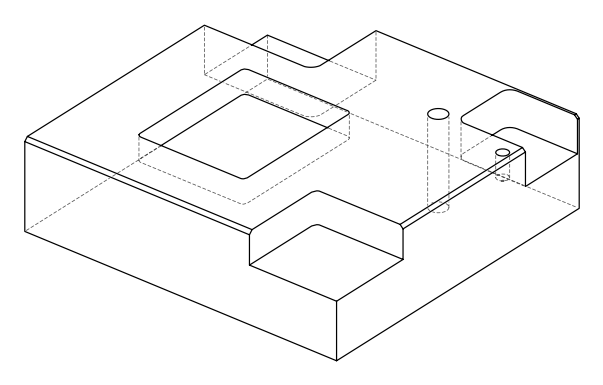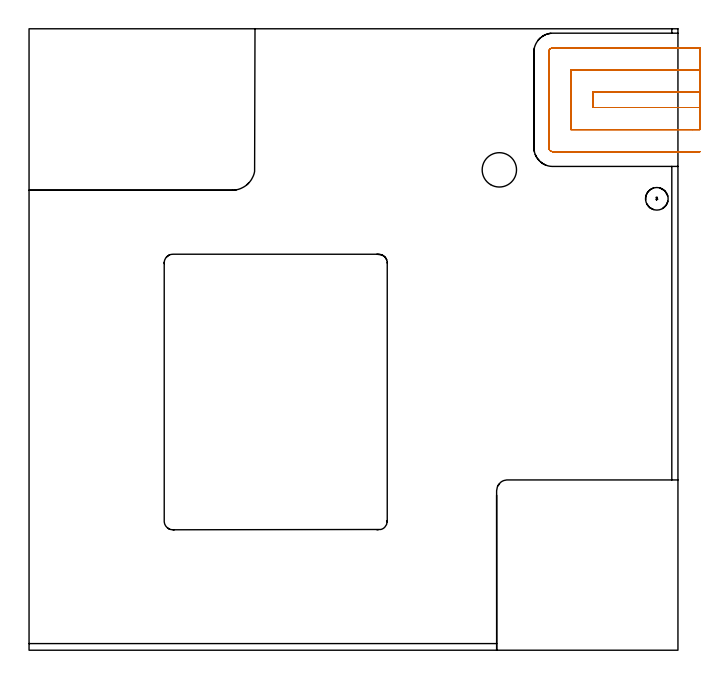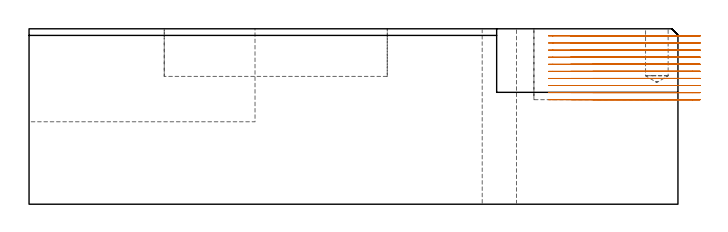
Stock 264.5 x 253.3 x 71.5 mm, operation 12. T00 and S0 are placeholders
(PLAN: 12 operations, 8 tool changes, 116.7 min)
(1 SPOT_DRILL | STEP1HOLE | NXT0321_9005460120000 | 0.03 min | 2 mm3)
(2 SPOT_DRILL_1 | STEP1POCKET | NXT0321_9005460120000 | 0.03 min | 1 mm3)
(3 DRILL_THROUGH_HOLE_INTO_CENTER | STEP1HOLE | NXT0301_042 | 0.31 min | 2817 mm3)
(4 DRILL_TO_ENLARGE_THROUGH_HOLE | STEP1HOLE | NXT0301_104 | 0.31 min | 8173 mm3)
(5 DRILL_BLIND_HOLE_INTO_CENTER | STEP1POCKET | UGT0301_207 | 0.1 min | 1330 mm3)
(6 AREA_MILL | FG_CHAMFER_SURFACE | UGT0205_001 | 1.18 min | 411 mm3)
(7 AREA_MILL_1 | FG_CHAMFER_SURFACE_1 | UGT0205_001 | 0.17 min | 12 mm3)
(8 AREA_MILL_2 | FG_CHAMFER_SURFACE_2 | UGT0205_001 | 1.68 min | 703 mm3)
(9 MILL_CORNER_NOTCH_RECTANGULAR | CORNER_NOTCH_RECTANGULAR | NXT0201_009 | Follow Part, ap 2, ae 75% | 29.49 min | 132722 mm3)
(10 MILL_CORNER_NOTCH_RECTANGULAR_1 | CORNER_NOTCH_RECTANGULAR_1 | NXT0201_012 | Follow Part, ap 4, ae 75% | 13.96 min | 228975 mm3)
(11 MILL_RECTANGULAR_POCKET | POCKET_RECTANGULAR_STRAIGHT | NXT0201_008 | Follow Part, ap 1.5, ae 75% | 59.32 min | 197852 mm3)
(12 MILL_SLOT | SLOT_PARTIAL_RECTANGULAR | NXT0201_011 | Follow Part, ap 3, ae 75% | 10.08 min | 91387 mm3)
(TOOL NXT0321_9005460120000 | NC Spot Drill, 142deg, 12mm, Carbide, Uncoated | D12 PA142 FL30 Z2)
(TOOL NXT0301_042 | Carbide Drill 7.1mm [860.1-0710-057A1-MM 2214] | D7.1 PA140 FL85 Z2)
(TOOL NXT0301_104 | Carbide Drill 14mm [860.1-1400-112A1-MM 2214] | D14 PA140 FL123 Z2)
(TOOL UGT0301_207 | Twist Drill 9.2 mm | D9.2 PA118 FL80 Z2)
(TOOL UGT0205_001 | Chamfer Mill 20 x 3 x 45 deg. | D20 FL50 Z2)
(TOOL NXT0201_009 | ENDMILL 8mm [2P460-0800-NA 1630] | D8 FL26 Z6)
(TOOL NXT0201_012 | ENDMILL 16mm [2P460-1600-NA 1630] | D16 FL38 Z6)
(TOOL NXT0201_008 | ENDMILL 6mm [2P460-0600-NA 1630] | D6 FL26 Z6)
(TOOL NXT0201_011 | ENDMILL 12mm [2P460-1200-NA 1630] | D12 FL38 Z6)
(OP 12 MILL_SLOT)
G17 G21 G94 G90
T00 M6
G54
G17 G0 G90 X273.5 Y227.5 S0 M3
G43 Z81.5 H1
Z68.61
G94 G1 X270.5 F250.
X229.8 F500.
Y221.2
X270.5
X273.5 F250.
Y236.5
X270.5
X220.8 F500.
Y212.2
X270.5
X273.5 F250.
Y245.5
X270.5
X213.5 F500.
G3 X211.8 Y243.8 R1.7
G1 Y204.9
G3 X213.5 Y203.2 R1.7
G1 X270.5
X273.5 F250.
G0 Y227.5 Z65.72
G1 X270.5
X229.8 F500.
Y221.2
X270.5
X273.5 F250.
Y236.5
X270.5
X220.8 F500.
Y212.2
X270.5
X273.5 F250.
Y245.5
X270.5
X213.5 F500.
G3 X211.8 Y243.8 R1.7
G1 Y204.9
G3 X213.5 Y203.2 R1.7
G1 X270.5
X273.5 F250.
G0 Y227.5 Z62.83
G1 X270.5
X229.8 F500.
Y221.2
X270.5
X273.5 F250.
Y236.5
X270.5
X220.8 F500.
Y212.2
X270.5
X273.5 F250.
Y245.5
X270.5
X213.5 F500.
G3 X211.8 Y243.8 R1.7
G1 Y204.9
G3 X213.5 Y203.2 R1.7
G1 X270.5
X273.5 F250.
G0 Y227.5 Z59.94
G1 X270.5
X229.8 F500.
Y221.2
X270.5
X273.5 F250.
Y236.5
X270.5
X220.8 F500.
Y212.2
X270.5
X273.5 F250.
Y245.5
X270.5
X213.5 F500.
G3 X211.8 Y243.8 R1.7
G1 Y204.9
G3 X213.5 Y203.2 R1.7
G1 X270.5
X273.5 F250.
G0 Y227.5 Z57.05
G1 X270.5
X229.8 F500.
Y221.2
X270.5
X273.5 F250.
Y236.5
X270.5
X220.8 F500.
Y212.2
X270.5
X273.5 F250.
Y245.5
X270.5
X213.5 F500.
G3 X211.8 Y243.8 R1.7
G1 Y204.9
G3 X213.5 Y203.2 R1.7
G1 X270.5
X273.5 F250.
G0 Y227.5 Z54.16
G1 X270.5
X229.8 F500.
Y221.2
X270.5
X273.5 F250.
Y236.5
X270.5
X220.8 F500.
Y212.2
X270.5
X273.5 F250.
Y245.5
X270.5
X213.5 F500.
G3 X211.8 Y243.8 R1.7
G1 Y204.9
G3 X213.5 Y203.2 R1.7
G1 X270.5
X273.5 F250.
G0 Y227.5 Z51.27
G1 X270.5
X229.8 F500.
Y221.2
X270.5
X273.5 F250.
Y236.5
X270.5
X220.8 F500.
Y212.2
X270.5
X273.5 F250.
Y245.5
X270.5
X213.5 F500.
G3 X211.8 Y243.8 R1.7
G1 Y204.9
G3 X213.5 Y203.2 R1.7
G1 X270.5
X273.5 F250.
G0 Y227.5 Z48.38
G1 X270.5
X229.8 F500.
Y221.2
X270.5
X273.5 F250.
Y236.5
X270.5
X220.8 F500.
Y212.2
X270.5
X273.5 F250.
Y245.5
X270.5
X213.5 F500.
G3 X211.8 Y243.8 R1.7
G1 Y204.9
G3 X213.5 Y203.2 R1.7
G1 X270.5
X273.5 F250.
G0 Y227.5 Z45.49
G1 X270.5
X229.8 F500.
Y221.2
X270.5
X273.5 F250.
Y236.5
X270.5
X220.8 F500.
Y212.2
X270.5
X273.5 F250.
Y245.5
X270.5
X213.5 F500.
G3 X211.8 Y243.8 R1.7
G1 Y204.9
G3 X213.5 Y203.2 R1.7
G1 X270.5
X273.5 F250.
G0 Y227.5 Z42.6
G1 X270.5
X229.8 F500.
Y221.2
X270.5
X273.5 F250.
Y236.5
X270.5
X220.8 F500.
Y212.2
X270.5
X273.5 F250.
Y245.5
X270.5
X213.5 F500.
G3 X211.8 Y243.8 R1.7
G1 Y204.9
G3 X213.5 Y203.2 R1.7
G1 X270.5
X273.5 F250.
G0 Z81.5
M5
M2
